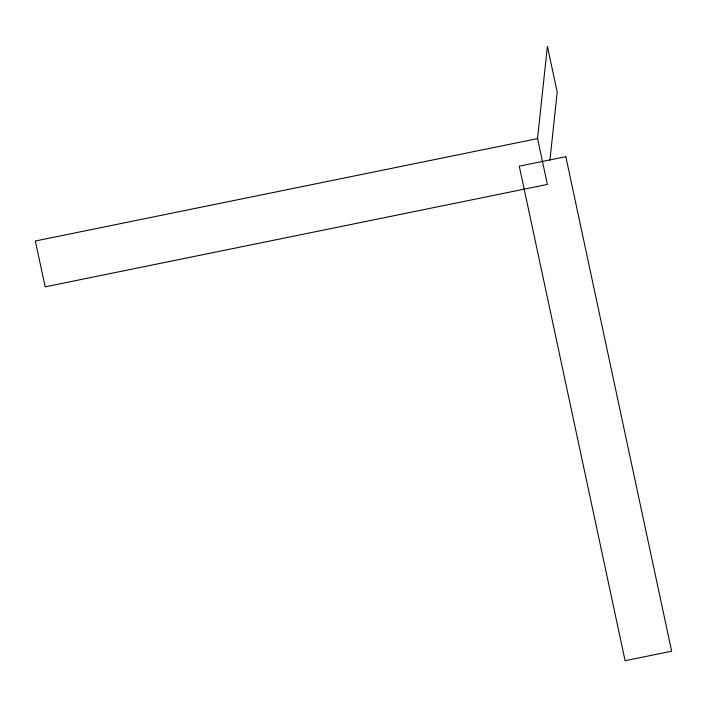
<?xml version="1.0" encoding="UTF-8"?>
<svg xmlns="http://www.w3.org/2000/svg" width="707" height="707" viewBox="0 0 707 707"><rect width="100%" height="100%" fill="white"/><g stroke="black" fill="none" stroke-linecap="round" stroke-linejoin="round"><path stroke-width="1.06" d="M549.931 160.153L557.204 92.14L547.395 46.3L537.541 138.448L547.386 184.439L45.16 286.839L35.35 240.999L537.576 138.599M565.821 156.68L519.265 166.172L625.103 660.7L671.65 651.209L565.821 156.68"/></g></svg>
